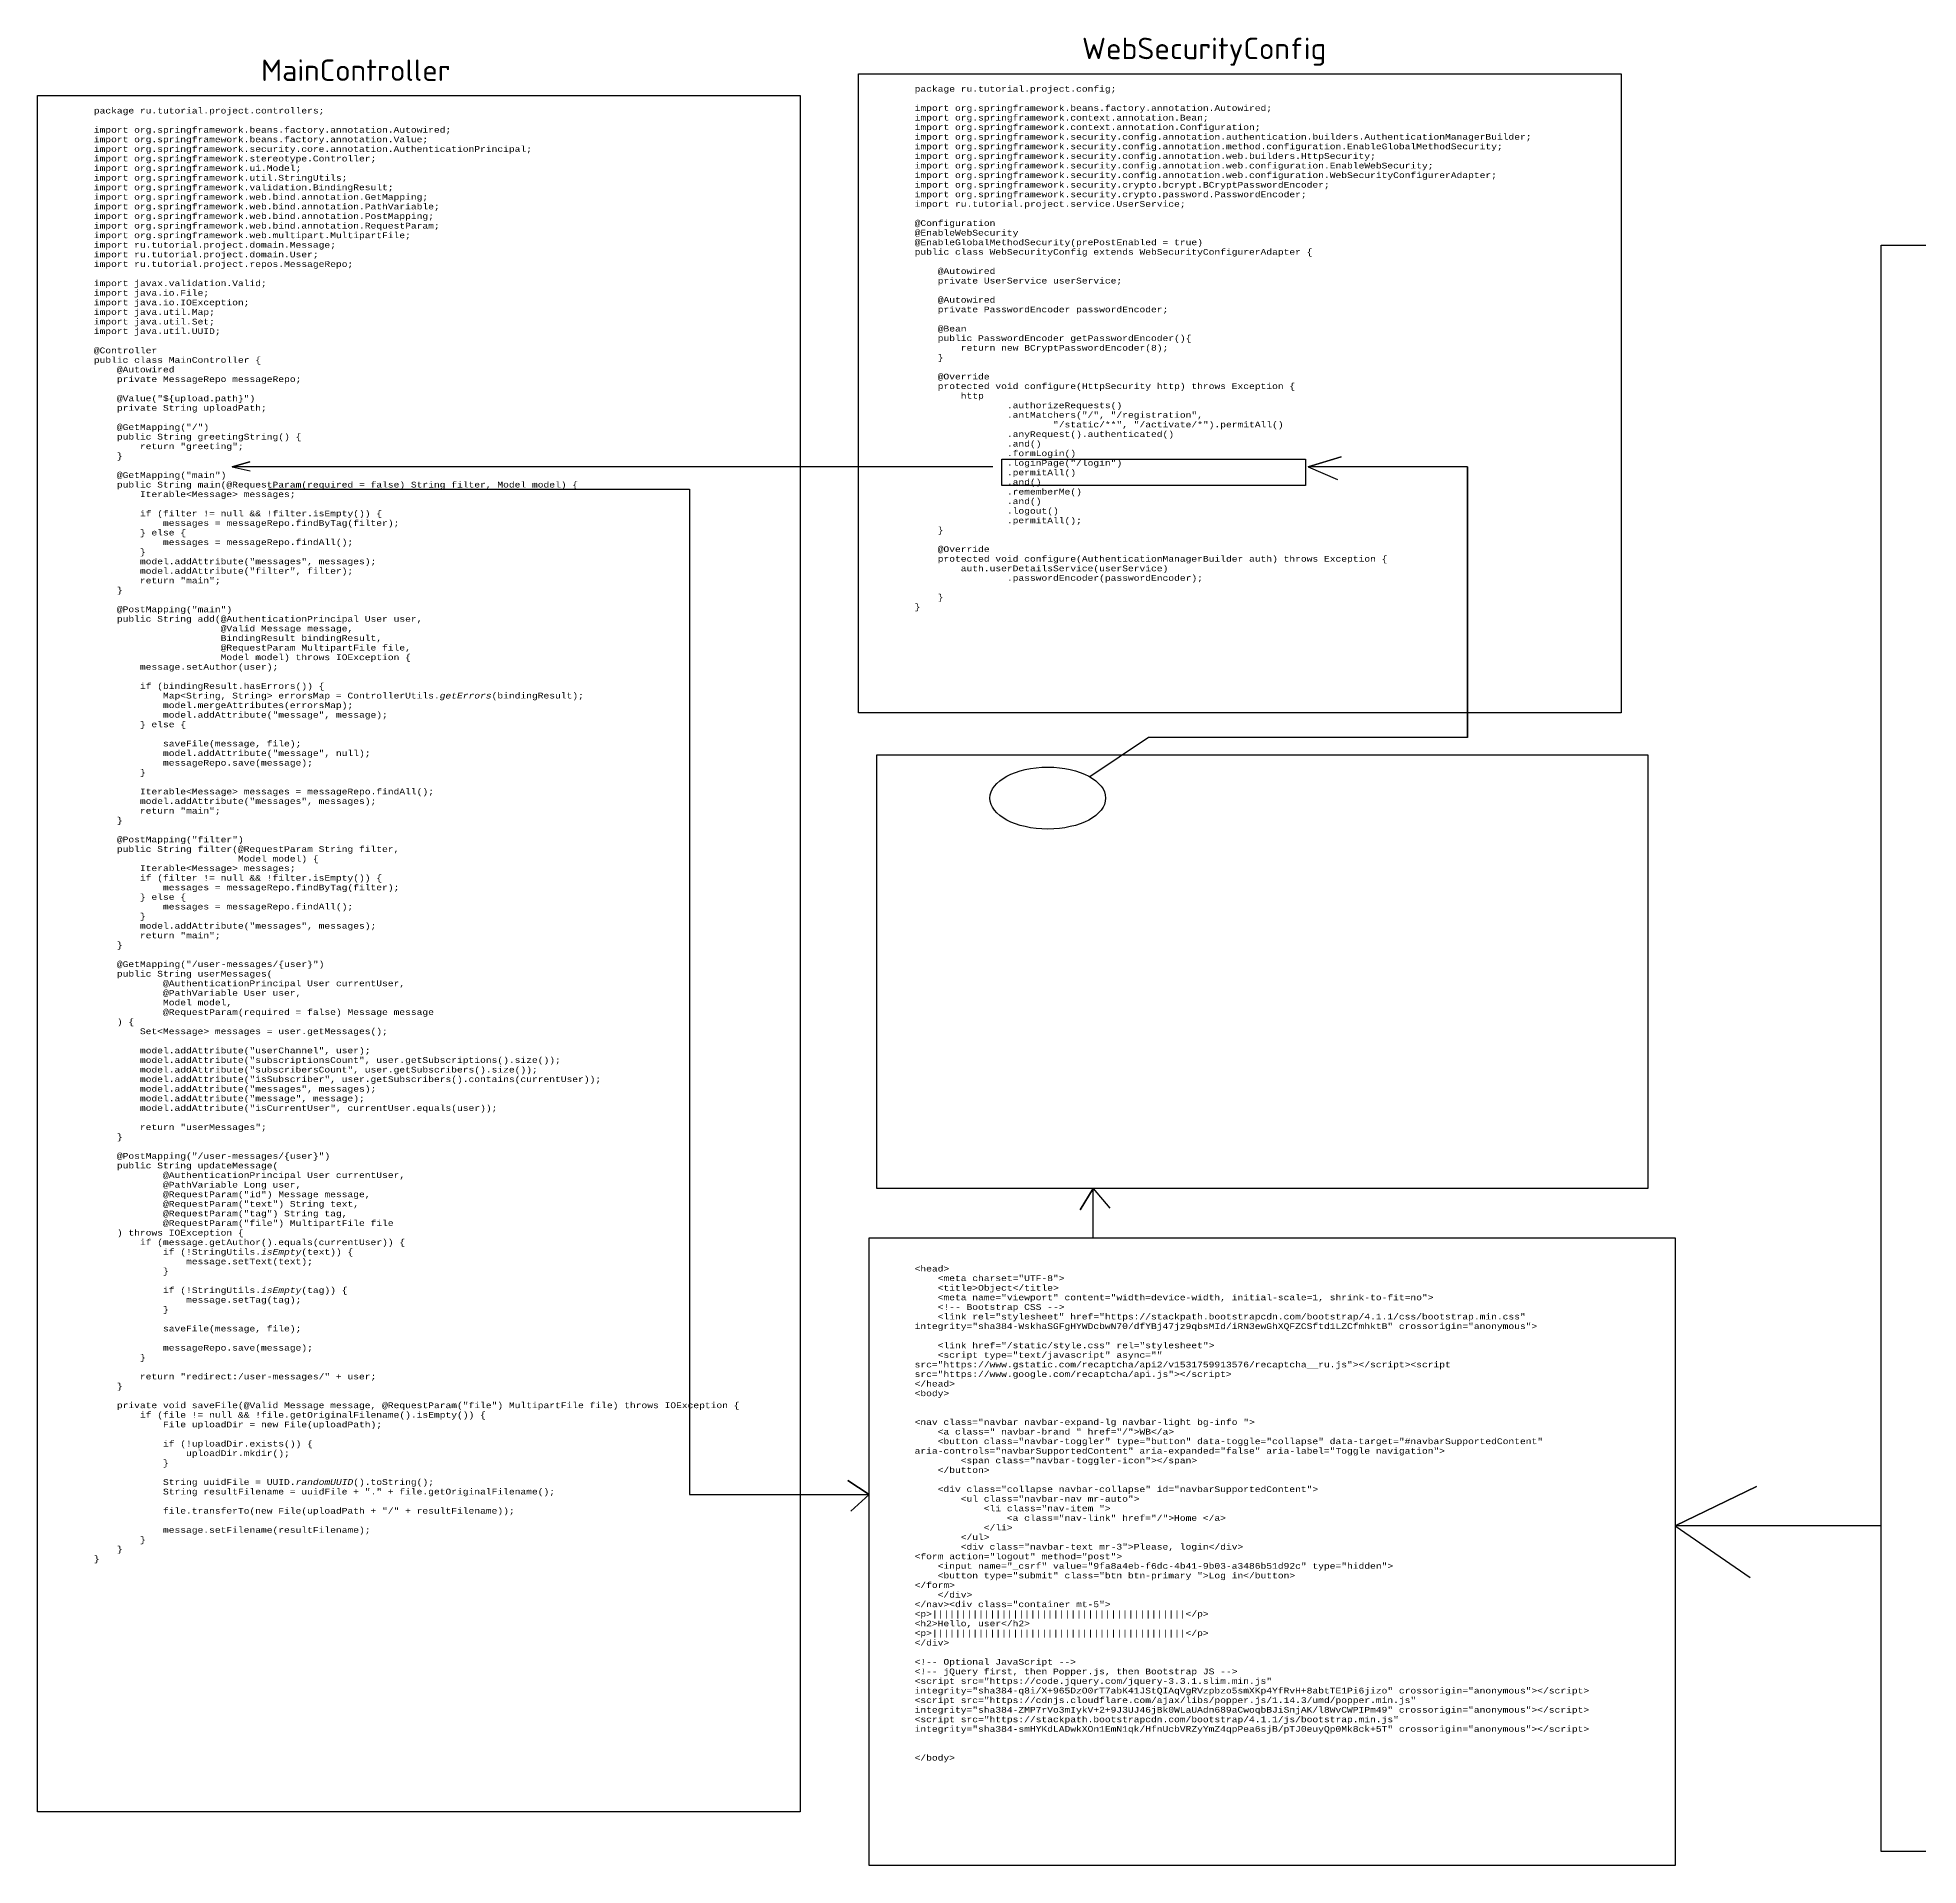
# Model space of a CAD drawing. Header units: millimetres. Extents: x 6045 to 7259, y 3503 to 4098.
# Drawn here: x 6045 to 6658, y 3503 to 4098 of the extents above; entities that cross this region are included whole.
import ezdxf

# ---------------------------------------------------------------- set-up
doc = ezdxf.new("R2010")
doc.units = ezdxf.units.MM
doc.styles.get("Standard").update_dxf_attribs({"font": 'arial.ttf'})
picture_1 = doc.add_image_def('image1.jpg', size_in_pixel=(1920, 1080))

msp = doc.modelspace()

# ---------------------------------------------------------------- linework, layer by layer
at = {"color": 30, "lineweight": 30}
for points in [[(6312.1, 4086.41), (6560.64, 4086.41), (6560.64, 3878.14), (6312.1, 3878.14), (6312.1, 4086.41)], [(6044.56, 4079.32), (6293.1, 4079.32), (6293.1, 3519.97), (6044.56, 3519.97), (6044.56, 4079.32)]]:
    msp.add_lwpolyline(points, dxfattribs=at)
at = {"color": 4, "lineweight": 30}
for points in [[(6645.42, 4030.62), (7258.52, 4030.62), (7258.52, 3506.99), (6645.42, 3506.99)], [(6315.62, 3707.03), (6578.3, 3707.03), (6578.3, 3502.51), (6315.62, 3502.51)]]:
    msp.add_lwpolyline(points, close=True, dxfattribs=at)
at = {"color": 1, "lineweight": 30}
for points in [[(6355.92, 3958.34), (6355.92, 3958.34), (6107.92, 3958.34), (6113.75, 3960), (6107.92, 3958.34), (6113.84, 3957.03)], [(6510.58, 3958.34), (6510.58, 3870.14), (6510.58, 3958.34), (6458.7, 3958.34), (6469.45, 3961.59), (6458.7, 3958.34), (6468.27, 3954.22)], [(6119.76, 3951), (6257.04, 3951), (6257.04, 3683.06), (6257.04, 3683.06), (6257.04, 3623.38)], [(6510.58, 3870.14), (6406.65, 3870.14), (6387.49, 3857.31)], [(6388.62, 3707.03), (6388.62, 3723.09), (6384.38, 3716.22), (6388.62, 3723.09), (6393.99, 3716.71)], [(6257.04, 3623.38), (6315.62, 3623.38), (6308.63, 3628), (6315.62, 3623.38), (6309.6, 3617.97)], [(6645.42, 3613.2), (6578.3, 3613.2), (6604.75, 3626), (6578.3, 3613.2), (6602.72, 3596.36)]]:
    msp.add_lwpolyline(points, dxfattribs=at)
msp.add_lwpolyline([(6358.77, 3960.79), (6457.83, 3960.79), (6457.83, 3952.21), (6358.77, 3952.21)], close=True, dxfattribs=at)
msp.add_ellipse((6373.79, 3850.36), major_axis=(-18.86, 0), ratio=0.535359, dxfattribs=at)

# ---------------------------------------------------------------- texts
at = {"attachment_point": 1}
for s, width, insert, char_height in [('{\\fISOCPEUR|b0|i0|c0|p34;WebSecurityConfig}', 101.5882, (6384.96, 4098.19), 7), ('{\\fISOCPEUR|b0|i0|c0|p34;MainController}', 101.5882, (6117.42, 4091.1), 7), ('{\\fCourier New|b0|i0|c204|p49;\\H0.75x;\\C23;\\c3307724;package \\C9;\\c13023145;ru.tutorial.project.config\\C23;\\c3307724;;^J^Jimport \\C9;\\c13023145;org.springframework.beans.factory.annotation.\\C52;\\c2733499;Autowired\\C23;\\c3307724;;^Jimport \\C9;\\c13023145;org.springframework.context.annotation.\\C52;\\c2733499;Bean\\C23;\\c3307724;;^Jimport \\C9;\\c13023145;org.springframework.context.annotation.\\C52;\\c2733499;Configuration\\C23;\\c3307724;;^Jimport \\C9;\\c13023145;org.springframework.security.config.annotation.authentication.builders.AuthenticationManagerBuilder\\C23;\\c3307724;;^Jimport \\C9;\\c13023145;org.springframework.security.config.annotation.method.configuration.\\C52;\\c2733499;EnableGlobalMethodSecurity\\C23;\\c3307724;;^Jimport \\C9;\\c13023145;org.springframework.security.config.annotation.web.builders.HttpSecurity\\C23;\\c3307724;;^Jimport \\C9;\\c13023145;org.springframework.security.config.annotation.web.configuration.\\C52;\\c2733499;EnableWebSecurity\\C23;\\c3307724;;^Jimport \\C9;\\c13023145;org.springframework.security.config.annotation.web.configuration.WebSecurityConfigurerAdapter\\C23;\\c3307724;;^Jimport \\C9;\\c13023145;org.springframework.security.crypto.bcrypt.BCryptPasswordEncoder\\C23;\\c3307724;;^Jimport \\C9;\\c13023145;org.springframework.security.crypto.password.PasswordEncoder\\C23;\\c3307724;;^Jimport \\C9;\\c13023145;ru.tutorial.project.service.UserService\\C23;\\c3307724;;^J^J\\C52;\\c2733499;@Configuration^J@EnableWebSecurity^J@EnableGlobalMethodSecurity\\C9;\\c13023145;(\\C254;\\c16765136;prePostEnabled \\C9;\\c13023145;= \\C23;\\c3307724;true\\C9;\\c13023145;)^J\\C23;\\c3307724;public class \\C9;\\c13023145;WebSecurityConfig \\C23;\\c3307724;extends \\C9;\\c13023145;WebSecurityConfigurerAdapter \\{^J^J    \\C52;\\c2733499;@Autowired^J    \\C23;\\c3307724;private \\C9;\\c13023145;UserService \\C193;\\c11171480;userService\\C23;\\c3307724;;^J^J    \\C52;\\c2733499;@Autowired^J    \\C23;\\c3307724;private \\C9;\\c13023145;PasswordEncoder \\C193;\\c11171480;passwordEncoder\\C23;\\c3307724;;^J^J    \\C52;\\c2733499;@Bean^J    \\C23;\\c3307724;public \\C9;\\c13023145;PasswordEncoder \\C31;\\c7194367;getPasswordEncoder\\C9;\\c13023145;()\\{^J        \\C23;\\c3307724;return new \\C9;\\c13023145;BCryptPasswordEncoder(\\C153;\\c12293992;8\\C9;\\c13023145;)\\C23;\\c3307724;;^J    \\C9;\\c13023145;\\}^J^J    \\C52;\\c2733499;@Override^J    \\C23;\\c3307724;protected void \\C31;\\c7194367;configure\\C9;\\c13023145;(HttpSecurity http) \\C23;\\c3307724;throws \\C9;\\c13023145;Exception \\{^J        http^J                .authorizeRequests()^J                .antMatchers(\\C75;\\c5867370;"/"\\C23;\\c3307724;, \\C75;\\c5867370;"/registration"\\C23;\\c3307724;,^J                        \\C75;\\c5867370;"/static/**"\\C23;\\c3307724;, \\C75;\\c5867370;"/activate/*"\\C9;\\c13023145;).permitAll()^J                .anyRequest().authenticated()^J                .and()^J                .formLogin()^J                .loginPage(\\C75;\\c5867370;"/login"\\C9;\\c13023145;)^J                .permitAll()^J                .and()^J                .rememberMe()^J                .and()^J                .logout()^J                .permitAll()\\C23;\\c3307724;;^J    \\C9;\\c13023145;\\}^J^J    \\C52;\\c2733499;@Override^J    \\C23;\\c3307724;protected void \\C31;\\c7194367;configure\\C9;\\c13023145;(AuthenticationManagerBuilder auth) \\C23;\\c3307724;throws \\C9;\\c13023145;Exception \\{^J        auth.userDetailsService(\\C193;\\c11171480;userService\\C9;\\c13023145;)^J                .passwordEncoder(\\C193;\\c11171480;passwordEncoder\\C9;\\c13023145;)\\C23;\\c3307724;;^J^J    \\C9;\\c13023145;\\}^J\\}}', 201.7498, (6330.41, 4082.46), 2.5), ('{\\fCourier New|b0|i0|c204|p49;\\H0.75x;\\C23;\\c3307724;package \\C9;\\c13023145;ru.tutorial.project.controllers\\C23;\\c3307724;;^J^Jimport \\C9;\\c13023145;org.springframework.beans.factory.annotation.\\C52;\\c2733499;Autowired\\C23;\\c3307724;;^Jimport \\C9;\\c13023145;org.springframework.beans.factory.annotation.\\C52;\\c2733499;Value\\C23;\\c3307724;;^Jimport \\C9;\\c13023145;org.springframework.security.core.annotation.\\C52;\\c2733499;AuthenticationPrincipal\\C23;\\c3307724;;^Jimport \\C9;\\c13023145;org.springframework.stereotype.\\C52;\\c2733499;Controller\\C23;\\c3307724;;^Jimport \\C9;\\c13023145;org.springframework.ui.Model\\C23;\\c3307724;;^Jimport \\C9;\\c13023145;org.springframework.util.StringUtils\\C23;\\c3307724;;^Jimport \\C9;\\c13023145;org.springframework.validation.BindingResult\\C23;\\c3307724;;^Jimport \\C9;\\c13023145;org.springframework.web.bind.annotation.\\C52;\\c2733499;GetMapping\\C23;\\c3307724;;^Jimport \\C9;\\c13023145;org.springframework.web.bind.annotation.\\C52;\\c2733499;PathVariable\\C23;\\c3307724;;^Jimport \\C9;\\c13023145;org.springframework.web.bind.annotation.\\C52;\\c2733499;PostMapping\\C23;\\c3307724;;^Jimport \\C9;\\c13023145;org.springframework.web.bind.annotation.\\C52;\\c2733499;RequestParam\\C23;\\c3307724;;^Jimport \\C9;\\c13023145;org.springframework.web.multipart.MultipartFile\\C23;\\c3307724;;^Jimport \\C9;\\c13023145;ru.tutorial.project.domain.Message\\C23;\\c3307724;;^Jimport \\C9;\\c13023145;ru.tutorial.project.domain.User\\C23;\\c3307724;;^Jimport \\C9;\\c13023145;ru.tutorial.project.repos.MessageRepo\\C23;\\c3307724;;^J^Jimport \\C9;\\c13023145;javax.validation.\\C52;\\c2733499;Valid\\C23;\\c3307724;;^Jimport \\C9;\\c13023145;java.io.File\\C23;\\c3307724;;^Jimport \\C9;\\c13023145;java.io.IOException\\C23;\\c3307724;;^Jimport \\C9;\\c13023145;java.util.Map\\C23;\\c3307724;;^Jimport \\C9;\\c13023145;java.util.Set\\C23;\\c3307724;;^Jimport \\C9;\\c13023145;java.util.UUID\\C23;\\c3307724;;^J^J\\C52;\\c2733499;@Controller^J\\C23;\\c3307724;public class \\C9;\\c13023145;MainController \\{^J    \\C52;\\c2733499;@Autowired^J    \\C23;\\c3307724;private \\C9;\\c13023145;MessageRepo \\C193;\\c11171480;messageRepo\\C23;\\c3307724;;^J^J    \\C52;\\c2733499;@Value\\C9;\\c13023145;(\\C75;\\c5867370;"$\\{upload.path\\}"\\C9;\\c13023145;)^J    \\C23;\\c3307724;private \\C9;\\c13023145;String \\C193;\\c11171480;uploadPath\\C23;\\c3307724;;^J^J    \\C52;\\c2733499;@GetMapping\\C9;\\c13023145;(\\C75;\\c5867370;"/"\\C9;\\c13023145;)^J    \\C23;\\c3307724;public \\C9;\\c13023145;String \\C31;\\c7194367;greetingString\\C9;\\c13023145;() \\{^J        \\C23;\\c3307724;return \\C75;\\c5867370;"greeting"\\C23;\\c3307724;;^J    \\C9;\\c13023145;\\}^J^J    \\C52;\\c2733499;@GetMapping\\C9;\\c13023145;(\\C75;\\c5867370;"main"\\C9;\\c13023145;)^J    \\C23;\\c3307724;public \\C9;\\c13023145;String \\C31;\\c7194367;main\\C9;\\c13023145;(\\C52;\\c2733499;@RequestParam\\C9;\\c13023145;(\\C254;\\c16765136;required \\C9;\\c13023145;= \\C23;\\c3307724;false\\C9;\\c13023145;) String filter\\C23;\\c3307724;, \\C9;\\c13023145;Model model) \\{^J        Iterable<Message> messages\\C23;\\c3307724;;^J^J        if \\C9;\\c13023145;(filter != \\C23;\\c3307724;null \\C9;\\c13023145;&& !filter.isEmpty()) \\{^J            messages = \\C193;\\c11171480;messageRepo\\C9;\\c13023145;.findByTag(filter)\\C23;\\c3307724;;^J        \\C9;\\c13023145;\\} \\C23;\\c3307724;else \\C9;\\c13023145;\\{^J            messages = \\C193;\\c11171480;messageRepo\\C9;\\c13023145;.findAll()\\C23;\\c3307724;;^J        \\C9;\\c13023145;\\}^J        model.addAttribute(\\C75;\\c5867370;"messages"\\C23;\\c3307724;, \\C9;\\c13023145;messages)\\C23;\\c3307724;;^J        \\C9;\\c13023145;model.addAttribute(\\C75;\\c5867370;"filter"\\C23;\\c3307724;, \\C9;\\c13023145;filter)\\C23;\\c3307724;;^J        return \\C75;\\c5867370;"main"\\C23;\\c3307724;;^J    \\C9;\\c13023145;\\}^J^J    \\C52;\\c2733499;@PostMapping\\C9;\\c13023145;(\\C75;\\c5867370;"main"\\C9;\\c13023145;)^J    \\C23;\\c3307724;public \\C9;\\c13023145;String \\C31;\\c7194367;add\\C9;\\c13023145;(\\C52;\\c2733499;@AuthenticationPrincipal \\C9;\\c13023145;User user\\C23;\\c3307724;,^J                      \\C52;\\c2733499;@Valid \\C9;\\c13023145;Message message\\C23;\\c3307724;,^J                      \\C9;\\c13023145;BindingResult bindingResult\\C23;\\c3307724;,^J                      \\C52;\\c2733499;@RequestParam \\C9;\\c13023145;MultipartFile file\\C23;\\c3307724;,^J                      \\C9;\\c13023145;Model model) \\C23;\\c3307724;throws \\C9;\\c13023145;IOException \\{^J        message.setAuthor(user)\\C23;\\c3307724;;^J^J        if \\C9;\\c13023145;(bindingResult.hasErrors()) \\{^J            Map<String\\C23;\\c3307724;, \\C9;\\c13023145;String> errorsMap = ControllerUtils.\\fCourier New|b0|i1|c204|p49;getErrors\\fCourier New|b0|i0|c204|p49;(bindingResult)\\C23;\\c3307724;;^J            \\C9;\\c13023145;model.mergeAttributes(errorsMap)\\C23;\\c3307724;;^J            \\C9;\\c13023145;model.addAttribute(\\C75;\\c5867370;"message"\\C23;\\c3307724;, \\C9;\\c13023145;message)\\C23;\\c3307724;;^J        \\C9;\\c13023145;\\} \\C23;\\c3307724;else \\C9;\\c13023145;\\{^J^J            saveFile(message\\C23;\\c3307724;, \\C9;\\c13023145;file)\\C23;\\c3307724;;^J            \\C9;\\c13023145;model.addAttribute(\\C75;\\c5867370;"message"\\C23;\\c3307724;, null\\C9;\\c13023145;)\\C23;\\c3307724;;^J            \\C193;\\c11171480;messageRepo\\C9;\\c13023145;.save(message)\\C23;\\c3307724;;^J        \\C9;\\c13023145;\\}^J^J        Iterable<Message> messages = \\C193;\\c11171480;messageRepo\\C9;\\c13023145;.findAll()\\C23;\\c3307724;;^J        \\C9;\\c13023145;model.addAttribute(\\C75;\\c5867370;"messages"\\C23;\\c3307724;, \\C9;\\c13023145;messages)\\C23;\\c3307724;;^J        return \\C75;\\c5867370;"main"\\C23;\\c3307724;;^J    \\C9;\\c13023145;\\}^J^J    \\C52;\\c2733499;@PostMapping\\C9;\\c13023145;(\\C75;\\c5867370;"filter"\\C9;\\c13023145;)^J    \\C23;\\c3307724;public \\C9;\\c13023145;String \\C31;\\c7194367;filter\\C9;\\c13023145;(\\C52;\\c2733499;@RequestParam \\C9;\\c13023145;String filter\\C23;\\c3307724;,^J                         \\C9;\\c13023145;Model model) \\{^J        Iterable<Message> messages\\C23;\\c3307724;;^J        if \\C9;\\c13023145;(filter != \\C23;\\c3307724;null \\C9;\\c13023145;&& !filter.isEmpty()) \\{^J            messages = \\C193;\\c11171480;messageRepo\\C9;\\c13023145;.findByTag(filter)\\C23;\\c3307724;;^J        \\C9;\\c13023145;\\} \\C23;\\c3307724;else \\C9;\\c13023145;\\{^J            messages = \\C193;\\c11171480;messageRepo\\C9;\\c13023145;.findAll()\\C23;\\c3307724;;^J        \\C9;\\c13023145;\\}^J        model.addAttribute(\\C75;\\c5867370;"messages"\\C23;\\c3307724;, \\C9;\\c13023145;messages)\\C23;\\c3307724;;^J        return \\C75;\\c5867370;"main"\\C23;\\c3307724;;^J    \\C9;\\c13023145;\\}^J^J    \\C52;\\c2733499;@GetMapping\\C9;\\c13023145;(\\C75;\\c5867370;"/user-messages/\\{user\\}"\\C9;\\c13023145;)^J    \\C23;\\c3307724;public \\C9;\\c13023145;String \\C31;\\c7194367;userMessages\\C9;\\c13023145;(^J            \\C52;\\c2733499;@AuthenticationPrincipal \\C9;\\c13023145;User currentUser\\C23;\\c3307724;,^J            \\C52;\\c2733499;@PathVariable \\C9;\\c13023145;User user\\C23;\\c3307724;,^J            \\C9;\\c13023145;Model model\\C23;\\c3307724;,^J            \\C52;\\c2733499;@RequestParam\\C9;\\c13023145;(\\C254;\\c16765136;required \\C9;\\c13023145;= \\C23;\\c3307724;false\\C9;\\c13023145;) Message message^J    ) \\{^J        Set<Message> messages = user.getMessages()\\C23;\\c3307724;;^J^J        \\C9;\\c13023145;model.addAttribute(\\C75;\\c5867370;"userChannel"\\C23;\\c3307724;, \\C9;\\c13023145;user)\\C23;\\c3307724;;^J        \\C9;\\c13023145;model.addAttribute(\\C75;\\c5867370;"subscriptionsCount"\\C23;\\c3307724;, \\C9;\\c13023145;user.getSubscriptions().size())\\C23;\\c3307724;;^J        \\C9;\\c13023145;model.addAttribute(\\C75;\\c5867370;"subscribersCount"\\C23;\\c3307724;, \\C9;\\c13023145;user.getSubscribers().size())\\C23;\\c3307724;;^J        \\C9;\\c13023145;model.addAttribute(\\C75;\\c5867370;"isSubscriber"\\C23;\\c3307724;, \\C9;\\c13023145;user.getSubscribers().contains(currentUser))\\C23;\\c3307724;;^J        \\C9;\\c13023145;model.addAttribute(\\C75;\\c5867370;"messages"\\C23;\\c3307724;, \\C9;\\c13023145;messages)\\C23;\\c3307724;;^J        \\C9;\\c13023145;model.addAttribute(\\C75;\\c5867370;"message"\\C23;\\c3307724;, \\C9;\\c13023145;message)\\C23;\\c3307724;;^J        \\C9;\\c13023145;model.addAttribute(\\C75;\\c5867370;"isCurrentUser"\\C23;\\c3307724;, \\C9;\\c13023145;currentUser.equals(user))\\C23;\\c3307724;;^J^J        return \\C75;\\c5867370;"userMessages"\\C23;\\c3307724;;^J    \\C9;\\c13023145;\\}^J^J    \\C52;\\c2733499;@PostMapping\\C9;\\c13023145;(\\C75;\\c5867370;"/user-messages/\\{user\\}"\\C9;\\c13023145;)^J    \\C23;\\c3307724;public \\C9;\\c13023145;String \\C31;\\c7194367;updateMessage\\C9;\\c13023145;(^J            \\C52;\\c2733499;@AuthenticationPrincipal \\C9;\\c13023145;User currentUser\\C23;\\c3307724;,^J            \\C52;\\c2733499;@PathVariable \\C9;\\c13023145;Long user\\C23;\\c3307724;,^J            \\C52;\\c2733499;@RequestParam\\C9;\\c13023145;(\\C75;\\c5867370;"id"\\C9;\\c13023145;) Message message\\C23;\\c3307724;,^J            \\C52;\\c2733499;@RequestParam\\C9;\\c13023145;(\\C75;\\c5867370;"text"\\C9;\\c13023145;) String text\\C23;\\c3307724;,^J            \\C52;\\c2733499;@RequestParam\\C9;\\c13023145;(\\C75;\\c5867370;"tag"\\C9;\\c13023145;) String tag\\C23;\\c3307724;,^J            \\C52;\\c2733499;@RequestParam\\C9;\\c13023145;(\\C75;\\c5867370;"file"\\C9;\\c13023145;) MultipartFile file^J    ) \\C23;\\c3307724;throws \\C9;\\c13023145;IOException \\{^J        \\C23;\\c3307724;if \\C9;\\c13023145;(message.getAuthor().equals(currentUser)) \\{^J            \\C23;\\c3307724;if \\C9;\\c13023145;(!StringUtils.\\fCourier New|b0|i1|c204|p49;isEmpty\\fCourier New|b0|i0|c204|p49;(text)) \\{^J                message.setText(text)\\C23;\\c3307724;;^J            \\C9;\\c13023145;\\}^J^J            \\C23;\\c3307724;if \\C9;\\c13023145;(!StringUtils.\\fCourier New|b0|i1|c204|p49;isEmpty\\fCourier New|b0|i0|c204|p49;(tag)) \\{^J                message.setTag(tag)\\C23;\\c3307724;;^J            \\C9;\\c13023145;\\}^J^J            saveFile(message\\C23;\\c3307724;, \\C9;\\c13023145;file)\\C23;\\c3307724;;^J^J            \\C193;\\c11171480;messageRepo\\C9;\\c13023145;.save(message)\\C23;\\c3307724;;^J        \\C9;\\c13023145;\\}^J^J        \\C23;\\c3307724;return \\C75;\\c5867370;"redirect:/user-messages/" \\C9;\\c13023145;+ user\\C23;\\c3307724;;^J    \\C9;\\c13023145;\\}^J^J    \\C23;\\c3307724;private void \\C31;\\c7194367;saveFile\\C9;\\c13023145;(\\C52;\\c2733499;@Valid \\C9;\\c13023145;Message message\\C23;\\c3307724;, \\C52;\\c2733499;@RequestParam\\C9;\\c13023145;(\\C75;\\c5867370;"file"\\C9;\\c13023145;) MultipartFile file) \\C23;\\c3307724;throws \\C9;\\c13023145;IOException \\{^J        \\C23;\\c3307724;if \\C9;\\c13023145;(file != \\C23;\\c3307724;null \\C9;\\c13023145;&& !file.getOriginalFilename().isEmpty()) \\{^J            File uploadDir = \\C23;\\c3307724;new \\C9;\\c13023145;File(\\C193;\\c11171480;uploadPath\\C9;\\c13023145;)\\C23;\\c3307724;;^J^J            if \\C9;\\c13023145;(!uploadDir.exists()) \\{^J                uploadDir.mkdir()\\C23;\\c3307724;;^J            \\C9;\\c13023145;\\}^J^J            String uuidFile = UUID.\\fCourier New|b0|i1|c204|p49;randomUUID\\fCourier New|b0|i0|c204|p49;().toString()\\C23;\\c3307724;;^J            \\C9;\\c13023145;String resultFilename = uuidFile + \\C75;\\c5867370;"." \\C9;\\c13023145;+ file.getOriginalFilename()\\C23;\\c3307724;;^J^J            \\C9;\\c13023145;file.transferTo(\\C23;\\c3307724;new \\C9;\\c13023145;File(\\C193;\\c11171480;uploadPath \\C9;\\c13023145;+ \\C75;\\c5867370;"/" \\C9;\\c13023145;+ resultFilename))\\C23;\\c3307724;;^J^J            \\C9;\\c13023145;message.setFilename(resultFilename)\\C23;\\c3307724;;^J        \\C9;\\c13023145;\\}^J    \\}^J\\}}', 201.7498, (6062.87, 4075.37), 2.5), ('{\\fCourier New|b0|i0|c204|p49;\\H0.75x;\\C23;\\c3307724;<head>^J    <meta charset="UTF-8">^J    <title>Object</title>^J    <meta name="viewport" content="width=device-width, initial-scale=1, shrink-to-fit=no">^J    <!-- Bootstrap CSS -->^J    <link rel="stylesheet" href="https://stackpath.bootstrapcdn.com/bootstrap/4.1.1/css/bootstrap.min.css" integrity="sha384-WskhaSGFgHYWDcbwN70/dfYBj47jz9qbsMId/iRN3ewGhXQFZCSftd1LZCfmhktB" crossorigin="anonymous">^J^J    <link href="/static/style.css" rel="stylesheet">^J    <script type="text/javascript" async="" src="https://www.gstatic.com/recaptcha/api2/v1531759913576/recaptcha__ru.js"></script><script src="https://www.google.com/recaptcha/api.js"></script>^J</head>^J<body>^J^J^J<nav class="navbar navbar-expand-lg navbar-light bg-info ">^J    <a class=" navbar-brand " href="/">WB</a>^J    <button class="navbar-toggler" type="button" data-toggle="collapse" data-target="#navbarSupportedContent" aria-controls="navbarSupportedContent" aria-expanded="false" aria-label="Toggle navigation">^J        <span class="navbar-toggler-icon"></span>^J    </button>^J^J    <div class="collapse navbar-collapse" id="navbarSupportedContent">^J        <ul class="navbar-nav mr-auto">^J            <li class="nav-item ">^J                <a class="nav-link" href="/">Home </a>^J            </li>^J        </ul>^J        <div class="navbar-text mr-3">Please, login</div>^J<form action="logout" method="post">^J    <input name="_csrf" value="9fa8a4eb-f6dc-4b41-9b03-a3486b51d92c" type="hidden">^J    <button type="submit" class="btn btn-primary ">Log in</button>^J</form>^J    </div>^J</nav><div class="container mt-5">^J<p>||||||||||||||||||||||||||||||||||||||||||||</p>^J<h2>Hello, user</h2>^J<p>||||||||||||||||||||||||||||||||||||||||||||</p>^J</div>^J^J<!-- Optional JavaScript -->^J<!-- jQuery first, then Popper.js, then Bootstrap JS -->^J<script src="https://code.jquery.com/jquery-3.3.1.slim.min.js" integrity="sha384-q8i/X+965DzO0rT7abK41JStQIAqVgRVzpbzo5smXKp4YfRvH+8abtTE1Pi6jizo" crossorigin="anonymous"></script>^J<script src="https://cdnjs.cloudflare.com/ajax/libs/popper.js/1.14.3/umd/popper.min.js" integrity="sha384-ZMP7rVo3mIykV+2+9J3UJ46jBk0WLaUAdn689aCwoqbBJiSnjAK/l8WvCWPIPm49" crossorigin="anonymous"></script>^J<script src="https://stackpath.bootstrapcdn.com/bootstrap/4.1.1/js/bootstrap.min.js" integrity="sha384-smHYKdLADwkXOn1EmN1qk/HfnUcbVRZyYmZ4qpPea6sjB/pTJ0euyQp0Mk8ck+5T" crossorigin="anonymous"></script>^J^J^J</body>}', 231.4471, (6330.4, 3697.95), 2.5)]:
    msp.add_mtext_dynamic_manual_height_columns(s, width=width, gutter_width=12.5, heights=[0], dxfattribs=dict(at, insert=insert, char_height=char_height))

# ---------------------------------------------------------------- pictures from other files: only their frames are drawn
image = msp.add_image(picture_1, insert=(6318.06, 3723.09), size_in_units=(251.27, 141.34))
image.dxf.flags = 7

doc.saveas('drawing.dxf')
